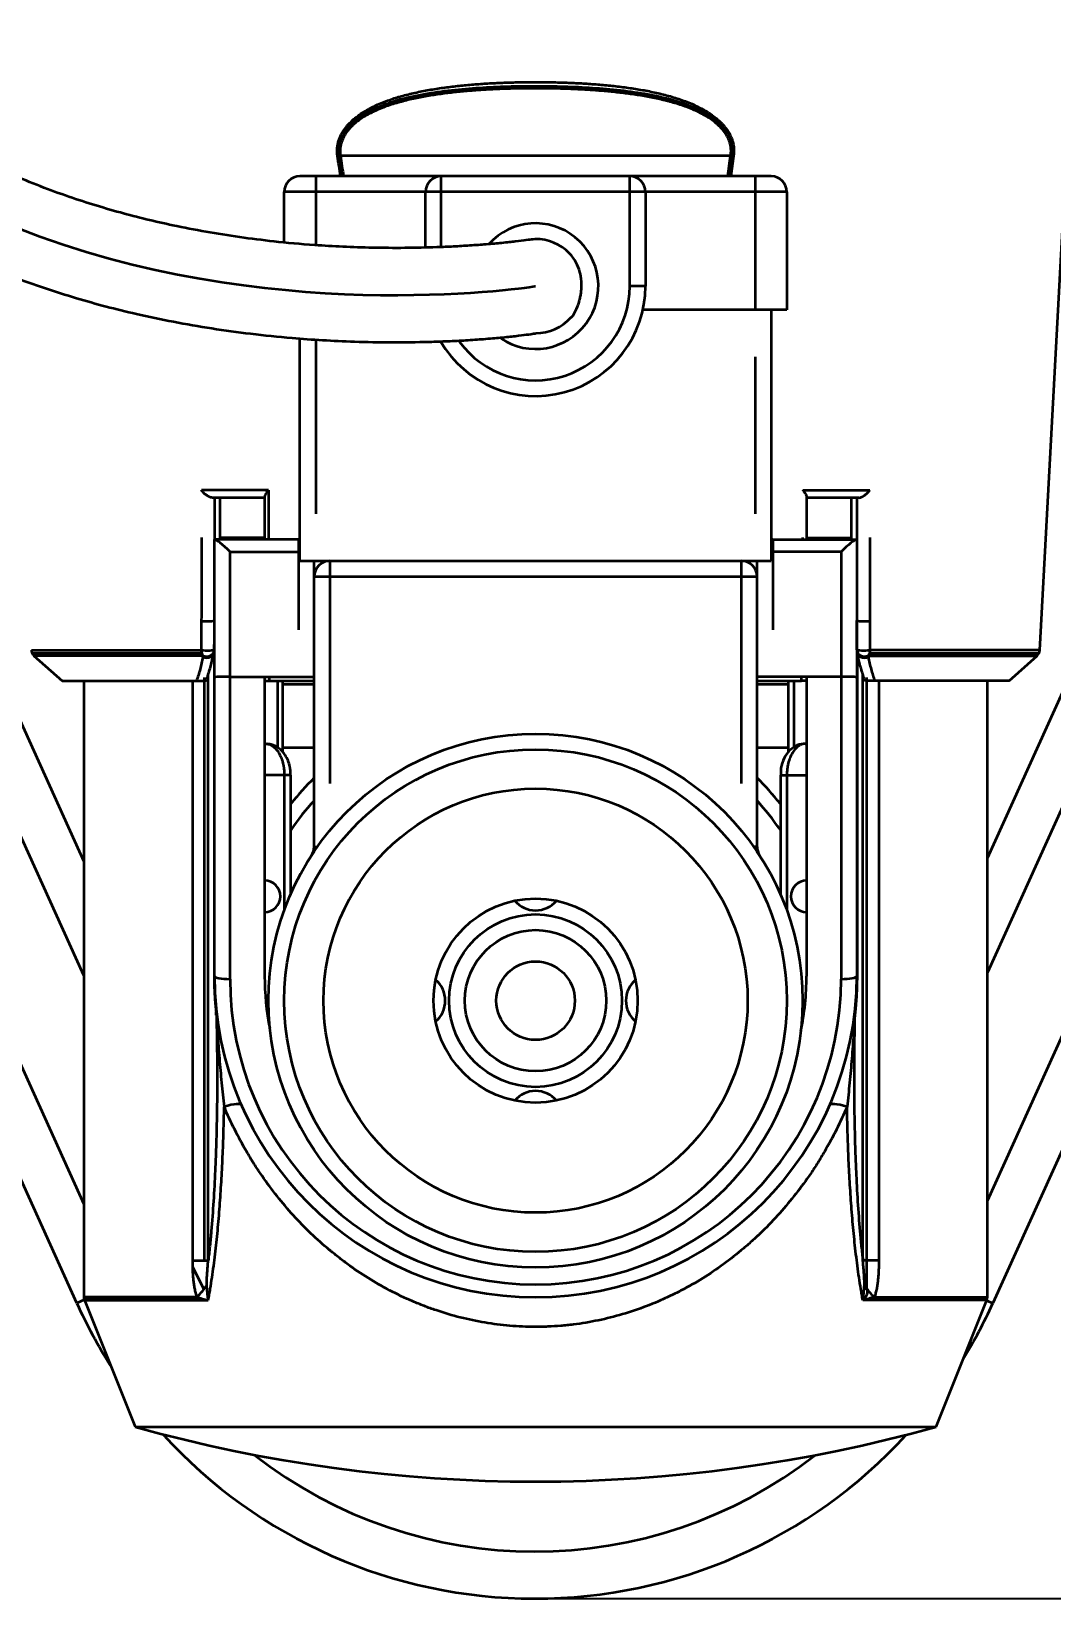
# Model space of a CAD drawing. Header units: millimetres. Extents: x 189 to 622, y 122 to 739.
# Drawn here: x 370.6 to 435.6, y 122.2 to 222 of the extents above; entities that cross this region are included whole.
import ezdxf

# ---------------------------------------------------------------- set-up
doc = ezdxf.new("R2010")
doc.units = ezdxf.units.MM
doc.layers.add('1', color=7, linetype='Continuous', lineweight=18)
doc.layers.add('尺寸线层', color=3, linetype='Continuous', lineweight=18)
doc.styles.add('HZ', font='', dxfattribs={"width": 0.8})
doc.styles.get('HZ').set_extended_font_data('宋体')
doc.dimstyles.new('JP20', dxfattribs={"dimtxt": 20, "dimasz": 18, "dimexe": 0.18, "dimexo": 0.0625, "dimgap": 0.09, "dimtad": 1, "dimdec": 1, "dimzin": 12, "dimdsep": 46, "dimtxsty": 'HZ', "dimcen": 0.09, "dimdle": 36, "dimclrd": 136, "dimclre": 4, "dimclrt": 6, "dimadec": 0, "dimazin": 0, "dimtfac": 1, "dimtdec": 1, "dimtmove": 0, "dimatfit": 3, "dimfxl": 1, "dimtolj": 1, "dimarcsym": 0})

# ---------------------------------------------------------------- blocks, each defined once
blk = doc.blocks.new('*X21')
at = {"layer": 'Defpoints', "color": 0}
for p in [(506.081, 658.659), (619.256, 658.659), (402.63, 122.229)]:
    blk.add_point(p, dxfattribs=at)
at = {"layer": '尺寸线层', "color": 4, "linetype": 'Continuous', "lineweight": -2}
for p, q in [((506.144, 658.659), (619.436, 658.659)), ((402.692, 122.229), (619.436, 122.229))]:
    blk.add_line(p, q, dxfattribs=at)
at = {"layer": '尺寸线层', "color": 136, "linetype": 'Continuous', "lineweight": -2}
blk.add_line((619.256, 140.229), (619.256, 640.659), dxfattribs=at)
at = {"layer": '尺寸线层', "color": 136}
for points in [[(622.256, 640.659), (616.256, 640.659), (619.256, 658.659)], [(616.256, 140.229), (622.256, 140.229), (619.256, 122.229)]]:
    blk.add_solid(points, dxfattribs=at)
at = {"layer": '尺寸线层', "color": 6, "insert": (609.166, 390.444), "char_height": 20, "attachment_point": 5, "rotation": 90, "style": 'HZ', "bg_fill": 3, "box_fill_scale": 1.1, "bg_fill_color": 256, "bg_fill_true_color": 13158600, "bg_fill_transparency": 0}
blk.add_mtext('\\A1;536.5', dxfattribs=at)

msp = doc.modelspace()

# ---------------------------------------------------------------- linework, layer by layer
at = {"layer": '1', "color": 0, "linetype": 'Continuous', "lineweight": 35}
for p, q in [((434.798, 182.624), (439.216, 264.458)), ((325.5, 254.373), (373.932, 147.351)), ((431.461, 147.554), (479.801, 254.373)), ((373.497, 141.036), (322.766, 253.136)), ((482.534, 253.136), (431.804, 141.036)), ((431.46, 169.383), (460.142, 232.762)), ((462.876, 231.525), (431.46, 162.106)), ((373.932, 161.903), (343.163, 229.894)), ((352.126, 217.366), (373.932, 169.179)), ((390.088, 214.095), (390.274, 214.122)), ((390.274, 214.122), (415.119, 214.122)), ((415.305, 214.095), (415.119, 214.122)), ((388.696, 212.809), (388.696, 208.416)), ((396.696, 208.296), (396.696, 212.809)), ((408.696, 205.809), (408.696, 212.809)), ((416.696, 204.309), (416.696, 212.809)), ((386.696, 208.593), (386.696, 211.809)), ((418.696, 211.809), (386.696, 211.809)), ((395.696, 208.268), (395.696, 211.809)), ((409.696, 211.809), (409.696, 205.809)), ((418.696, 211.809), (418.696, 204.309)), ((409.696, 205.809), (408.696, 205.809)), ((418.696, 204.309), (409.534, 204.309)), ((417.696, 204.309), (417.696, 188.309)), ((387.696, 188.309), (387.696, 202.484)), ((388.696, 202.425), (388.696, 191.309)), ((416.696, 191.309), (416.696, 201.309)), ((385.686, 192.81), (381.421, 192.81)), ((419.706, 192.81), (423.972, 192.81)), ((385.446, 192.337), (382.108, 192.337)), ((382.246, 192.337), (382.246, 189.672)), ((382.596, 192.337), (382.596, 189.672)), ((385.446, 192.399), (385.446, 189.672)), ((419.946, 192.399), (419.946, 189.672)), ((423.285, 192.337), (419.946, 192.337)), ((422.796, 192.337), (422.796, 189.672)), ((423.146, 192.337), (423.146, 189.672)), ((382.246, 161.871), (382.246, 189.672)), ((387.596, 189.672), (382.246, 189.672)), ((385.446, 189.773), (382.696, 189.773)), ((387.596, 189.672), (387.596, 183.93)), ((417.796, 189.672), (417.796, 183.93)), ((419.946, 189.773), (422.696, 189.773)), ((423.146, 189.672), (423.146, 161.871)), ((383.246, 188.891), (387.596, 188.891)), ((383.246, 161.686), (383.246, 188.891)), ((422.146, 188.891), (417.796, 188.891)), ((422.146, 188.891), (422.146, 161.686)), ((388.596, 170.106), (388.596, 188.309)), ((389.596, 188.309), (389.596, 174.144)), ((415.796, 188.309), (415.796, 174.144)), ((416.796, 170.106), (416.796, 188.309)), ((388.596, 187.309), (416.796, 187.309)), ((382.242, 182.649), (382.242, 182.651)), ((423.151, 182.651), (423.15, 182.649)), ((423.162, 182.651), (423.162, 161.872)), ((370.594, 182.624), (381.411, 182.624)), ((381.449, 182.416), (370.652, 182.416)), ((370.76, 182.277), (372.549, 180.671)), ((381.521, 182.277), (370.76, 182.277)), ((382.23, 182.575), (382.23, 161.872)), ((423.872, 182.277), (434.632, 182.277)), ((434.741, 182.416), (423.943, 182.416)), ((434.798, 182.624), (423.981, 182.624)), ((432.843, 180.671), (434.632, 182.277)), ((372.549, 180.671), (381.103, 180.671)), ((373.932, 180.671), (373.932, 141.428)), ((380.845, 180.671), (380.845, 143.753)), ((381.602, 180.891), (381.602, 143.753)), ((381.856, 143.753), (381.856, 181.1)), ((383.246, 180.929), (388.596, 180.929)), ((385.446, 180.929), (385.446, 161.872)), ((385.759, 180.671), (388.597, 180.671)), ((386.26, 180.671), (386.26, 176.429)), ((386.596, 176.115), (386.596, 180.671)), ((422.146, 180.929), (416.796, 180.929)), ((416.796, 180.671), (419.634, 180.671)), ((418.796, 176.136), (418.796, 180.671)), ((419.132, 180.671), (419.132, 176.426)), ((419.946, 180.929), (419.946, 161.872)), ((423.536, 143.753), (423.536, 181.1)), ((423.79, 141.883), (423.79, 180.891)), ((432.843, 180.671), (424.29, 180.671)), ((424.547, 180.671), (424.547, 143.753)), ((431.46, 141.428), (431.46, 180.671)), ((388.596, 180.44), (386.596, 180.44)), ((418.796, 180.44), (416.796, 180.44)), ((385.505, 176.672), (385.446, 176.672)), ((419.946, 176.672), (419.888, 176.672)), ((386.596, 176.44), (388.596, 176.44)), ((416.796, 176.44), (418.796, 176.44)), ((387.111, 174.672), (385.446, 174.672)), ((386.699, 174.672), (386.699, 166.062)), ((387.111, 167.099), (387.111, 174.672)), ((418.281, 174.672), (418.281, 167.099)), ((418.281, 174.672), (419.946, 174.672)), ((418.693, 174.672), (418.693, 166.062)), ((388.596, 170.106), (388.803, 170.106)), ((416.796, 170.106), (416.589, 170.106)), ((382.23, 161.872), (382.246, 161.872)), ((423.162, 161.872), (423.146, 161.872)), ((380.845, 143.753), (381.856, 143.753)), ((424.547, 143.753), (423.536, 143.753)), ((380.849, 143.391), (381.582, 141.925)), ((423.79, 141.883), (423.803, 141.909)), ((373.966, 141.248), (373.497, 141.036)), ((381.126, 141.428), (373.932, 141.428)), ((373.953, 141.331), (381.486, 141.331)), ((373.968, 141.242), (377.196, 133.172)), ((373.968, 141.242), (381.861, 141.242)), ((431.424, 141.242), (423.531, 141.242)), ((423.906, 141.331), (431.439, 141.331)), ((424.267, 141.428), (431.46, 141.428)), ((428.196, 133.172), (431.424, 141.242)), ((431.413, 141.213), (431.804, 141.036)), ((377.196, 133.172), (428.196, 133.172))]:
    msp.add_line(p, q, dxfattribs=at)
for radius in [17, 16, 13.5, 6.5, 5.5, 4.5, 2.5]:
    msp.add_circle((402.696, 160.309), radius, dxfattribs=at)
for centre, radius, start, end in [((387.696, 211.809), 1, 90, 180), ((396.696, 211.809), 1, 90, 180), ((408.696, 211.809), 1, 0, 90), ((417.696, 211.809), 1, 0, 90), ((402.696, 205.809), 4, 236.28374, 137.9925), ((402.696, 205.809), 3, 43.90312, 90.31499), ((402.696, 205.809), 6, 216.00562, 0), ((402.696, 205.809), 3, 270.17437, 318.49312), ((382.696, 191.773), 2, 267.13126, 270), ((387.596, 188.672), 1, 84.25971, 90), ((417.796, 188.672), 1, 90, 95.74029), ((422.696, 191.773), 2, 270, 272.86874), ((389.596, 187.309), 1, 90, 180), ((415.796, 187.309), 1, 0, 90), ((371.096, 182.651), 0.502, 183.08967, 228.08967), ((434.297, 182.651), 0.503, 311.91033, 356.91033), ((402.696, 160.309), 20, 134.83125, 141.19312), ((402.696, 160.309), 20, 38.8125, 45.17437), ((402.696, 160.309), 19, 137.91375, 145.11375), ((402.696, 160.309), 19, 34.89187, 42.09187), ((387.596, 170.106), 1, 327.02297, 0), ((417.796, 170.106), 1, 180, 212.97703), ((385.446, 166.951), 1, 270, 90), ((419.946, 166.951), 1, 90, 270), ((402.696, 167.809), 1.75, 220.54499, 319.46062), ((402.696, 161.872), 20.45, 180, 0), ((402.696, 161.686), 19.45, 180, 0), ((402.696, 161.872), 17.25, 180, 191.14875), ((402.696, 161.872), 17.25, 348.22125, 0), ((395.196, 160.309), 1.75, 310.54501, 49.455), ((410.196, 160.309), 1.75, 130.53937, 229.46063), ((402.696, 152.809), 1.75, 40.53939, 139.45502), ((402.65, 154.229), 32, 204.34886, 212.40138), ((374.432, 141.428), 0.5, 180, 201.80141), ((402.65, 154.229), 32, 328.46645, 335.65114), ((430.96, 141.428), 0.5, 338.19859, 0), ((402.696, 224.662), 94.978, 254.4259, 285.5741), ((402.65, 154.229), 32, 222.30239, 317.62375), ((402.65, 154.229), 29, 231.96132, 307.96483)]:
    msp.add_arc(centre, radius, start, end, dxfattribs=at)
for centre, major_axis, ratio, start_param, end_param in [((383.246, 188.672), (-0.994, 0.994), 0.111249, 4.823182, 6.172392), ((422.146, 188.672), (0.994, 0.994), 0.111249, 0.110793, 1.460003), ((387.596, 188.672), (-1, 0), 0.219778, 4.612202, 4.712389), ((417.796, 188.672), (1, 0), 0.219778, 1.570796, 1.670984), ((381.746, 184.512), (-0.5, 0), 0.071732, 0.850175, 3.141593), ((423.646, 184.512), (0.5, 0), 0.071732, 3.141593, 5.43301), ((381.742, 182.651), (-0.5, 0.002), 0.075581, 0.84753, 3.141942), ((423.65, 182.651), (0.5, 0.002), 0.075581, 3.141216, 5.435655), ((381.733, 182.575), (-0.493, 0.084), 0.850955, 1.252245, 3.338857), ((381.742, 182.649), (-0.498, 0.043), 0.841778, 1.184392, 3.206914), ((423.659, 182.575), (0.493, 0.084), 0.850955, 2.944329, 5.03094), ((383.246, 180.912), (1, 0), 0.017921, 1.570796, 3.141593), ((422.146, 180.912), (1, 0), 0.017921, 0, 1.570796), ((383.246, 161.872), (1, 0), 0.185408, 3.141593, 4.712389), ((422.146, 161.872), (-1, 0), 0.185408, 1.570796, 3.141593), ((426.013, 159.38), (2.983, -0.319), 0.902086, 3.141593, 3.259504), ((381.226, 152.442), (2.747, 1.206), 0.158026, 0, 0.862902), ((424.167, 152.442), (-2.747, 1.206), 0.158026, 5.420283, 6.283185), ((377.751, 141.428), (4.164, 1.706), 0.394897, 5.479301, 5.80848), ((427.641, 141.428), (-4.164, 1.706), 0.394897, 0.474705, 0.803884)]:
    msp.add_ellipse(centre, major_axis=major_axis, ratio=ratio, start_param=start_param, end_param=end_param, dxfattribs=at)
for points, degree in [([(339.57, 261.896), (339.57, 195.549), (402.696, 205.809), (402.696, 205.809)], 3), ([(390.277, 212.807), (390.214, 213.236), (390.15, 213.666), (390.088, 214.095)], 3), ([(390.366, 212.821), (390.303, 213.25), (390.24, 213.679), (390.177, 214.108)], 3), ([(390.274, 214.122), (390.337, 213.684), (390.401, 213.245), (390.465, 212.807)], 3), ([(414.927, 212.807), (414.991, 213.245), (415.055, 213.684), (415.119, 214.122)], 3), ([(415.215, 214.108), (415.152, 213.675), (415.089, 213.243), (415.025, 212.811)], 3), ([(415.305, 214.095), (415.242, 213.666), (415.179, 213.237), (415.115, 212.808)], 3), ([(385.686, 192.81), (385.686, 191.764), (385.685, 190.718), (385.685, 189.672)], 3), ([(381.419, 189.81), (381.418, 188.035), (381.417, 186.26), (381.416, 184.485)], 3), ([(419.708, 189.672), (419.708, 189.718), (419.708, 189.764), (419.708, 189.81)], 3), ([(423.973, 189.81), (423.974, 188.035), (423.975, 186.26), (423.976, 184.485)], 3), ([(381.416, 184.485), (381.416, 183.864), (381.414, 183.244), (381.411, 182.624)], 3), ([(382.242, 182.651), (382.245, 183.271), (382.246, 183.891), (382.246, 184.512)], 3), ([(423.151, 182.651), (423.148, 183.271), (423.146, 183.891), (423.146, 184.512)], 3), ([(423.976, 184.485), (423.976, 183.864), (423.978, 183.244), (423.981, 182.624)], 3), ([(382.242, 182.634), (382.243, 182.645), (382.242, 182.657)], 2), ([(381.521, 182.277), (381.519, 182.252), (381.515, 182.227), (381.511, 182.203)], 3), ([(423.872, 182.277), (423.874, 182.252), (423.877, 182.227), (423.882, 182.203)], 3), ([(385.446, 180.732), (385.446, 180.719), (385.446, 180.707), (385.447, 180.694)], 3), ([(385.759, 180.671), (385.759, 180.757), (385.76, 180.843), (385.76, 180.929)], 3), ([(419.634, 180.671), (419.633, 180.757), (419.633, 180.843), (419.632, 180.929)], 3), ([(419.946, 180.732), (419.946, 180.719), (419.946, 180.707), (419.946, 180.694)], 3)]:
    msp.add_open_spline(points, degree=degree, dxfattribs=at)
for points, knots in [([(402.684, 208.809), (402.694, 208.81), (402.582, 208.796), (402.176, 208.74), (401.514, 208.658), (400.665, 208.566), (399.665, 208.475), (398.595, 208.394), (397.508, 208.329), (396.127, 208.268), (394.34, 208.228), (391.644, 208.247), (388.849, 208.382), (386.11, 208.631), (383.825, 208.919), (381.685, 209.26), (379.126, 209.757), (376.12, 210.489), (372.637, 211.573), (369.066, 212.973), (365.703, 214.622), (362.82, 216.347), (360.453, 218.01), (358.2, 219.821), (355.712, 222.149), (353.066, 225.157), (350.718, 228.496), (348.848, 231.776), (347.276, 235.098), (345.874, 238.783), (344.592, 243.175), (343.523, 248.323), (342.781, 254.361), (342.604, 258.677), (342.602, 260.897)], [0, 0, 0, 0, 3.218641, 5.908809, 8.113189, 9.878996, 11.266121, 12.351805, 13.231715, 13.99999, 15.435054, 16.907376, 19.822631, 22.086516, 24.107327, 26.216714, 28.377345, 31.959071, 35.90829, 40.221615, 44.700579, 48.4993, 51.500734, 54.33246, 57.997723, 62.395819, 66.618049, 69.787942, 72.673537, 76.125214, 79.415097, 83.299052, 87.808023, 92.438999, 92.438999, 92.438999, 92.438999]), ([(336.612, 260.397), (336.618, 258.705), (336.733, 255.198), (337.223, 250.184), (338.019, 245.166), (338.993, 240.916), (340.092, 237.25), (341.237, 234.052), (342.73, 230.576), (345.012, 226.24), (348.017, 221.808), (351.498, 217.842), (354.833, 214.77), (358.061, 212.302), (361.488, 210.102), (365.248, 208.111), (369.296, 206.395), (373.305, 205.048), (376.731, 204.147), (379.625, 203.537), (382.041, 203.117), (384.546, 202.769), (387.507, 202.465), (390.489, 202.283), (393.484, 202.225), (395.554, 202.249), (397.155, 202.305), (398.355, 202.368), (399.525, 202.449), (400.61, 202.545), (401.527, 202.643), (402.227, 202.732), (402.63, 202.793), (402.732, 202.809), (402.716, 202.809)], [0, 0, 0, 0, 3.695118, 7.720718, 11.147386, 15.172255, 17.840293, 20.346175, 23.534441, 27.465199, 33.368358, 38.62117, 43.206805, 47.435951, 51.557376, 56.434412, 61.388584, 65.934878, 70.048875, 72.495586, 74.922028, 77.286315, 79.688932, 82.995503, 84.803678, 86.560936, 87.449884, 88.409748, 89.536181, 90.959155, 92.793721, 95.135346, 98.055574, 101.393839, 101.393839, 101.393839, 101.393839]), ([(390.088, 214.095), (390.064, 214.253), (390.058, 214.41), (390.072, 214.607), (390.076, 214.646), (390.086, 214.725), (390.092, 214.764), (390.113, 214.88), (390.132, 214.956), (390.197, 215.18), (390.255, 215.323), (390.361, 215.531), (390.4, 215.597), (390.481, 215.727), (390.524, 215.79), (390.614, 215.912), (390.662, 215.971), (390.736, 216.058), (390.761, 216.086), (390.812, 216.143), (390.838, 216.17), (390.971, 216.307), (391.082, 216.408), (391.313, 216.599), (391.433, 216.688), (391.679, 216.857), (391.806, 216.936), (392.001, 217.049), (392.067, 217.086), (392.2, 217.157), (392.267, 217.191), (392.469, 217.292), (392.606, 217.355), (392.882, 217.474), (393.022, 217.53), (393.305, 217.636), (393.447, 217.687), (393.663, 217.758), (393.735, 217.781), (393.88, 217.827), (393.953, 217.849), (394.173, 217.913), (394.319, 217.953), (394.761, 218.067), (395.056, 218.135), (395.65, 218.257), (395.948, 218.311), (396.547, 218.408), (396.848, 218.451), (397.451, 218.528), (397.754, 218.562), (398.362, 218.622), (398.667, 218.648), (399.278, 218.694), (399.585, 218.714), (400.2, 218.747), (400.817, 218.774), (401.747, 218.798), (402.371, 218.804), (402.997, 218.804), (403.31, 218.801), (403.935, 218.791), (404.248, 218.783), (404.716, 218.766), (404.872, 218.76), (405.183, 218.747), (405.339, 218.739), (405.804, 218.714), (406.113, 218.694), (406.729, 218.648), (407.036, 218.622), (407.647, 218.561), (407.952, 218.527), (408.559, 218.449), (408.861, 218.405), (409.462, 218.307), (409.762, 218.253), (410.357, 218.13), (410.654, 218.062), (411.243, 217.909), (411.533, 217.824), (411.961, 217.681), (412.102, 217.631), (412.382, 217.525), (412.521, 217.469), (412.795, 217.351), (412.93, 217.288), (413.198, 217.155), (413.33, 217.085), (413.525, 216.972), (413.589, 216.933), (413.716, 216.853), (413.779, 216.812), (413.964, 216.685), (414.084, 216.596), (414.314, 216.405), (414.424, 216.304), (414.582, 216.142), (414.633, 216.086), (414.732, 215.97), (414.779, 215.91), (414.915, 215.727), (414.996, 215.599), (415.101, 215.394), (415.134, 215.324), (415.192, 215.179), (415.217, 215.105), (415.283, 214.882), (415.311, 214.728), (415.334, 214.411), (415.328, 214.253), (415.305, 214.095)], [0, 0, 0, 0, 0.458947, 0.458947, 0.573684, 0.573684, 0.68842, 0.68842, 0.917894, 0.917894, 1.376841, 1.376841, 1.606314, 1.606314, 1.835787, 1.835787, 2.065261, 2.065261, 2.179998, 2.179998, 2.294734, 2.294734, 2.753681, 2.753681, 3.212628, 3.212628, 3.671575, 3.671575, 3.901048, 3.901048, 4.130522, 4.130522, 4.589468, 4.589468, 5.048415, 5.048415, 5.507362, 5.507362, 5.736836, 5.736836, 5.966309, 5.966309, 6.425256, 6.425256, 7.34315, 7.34315, 8.261043, 8.261043, 9.178937, 9.178937, 10.096831, 10.096831, 11.014724, 11.014724, 11.932618, 11.932618, 12.850512, 13.768405, 14.686299, 14.686299, 15.604193, 15.604193, 16.522086, 16.522086, 16.981033, 16.981033, 17.43998, 17.43998, 18.357874, 18.357874, 19.275767, 19.275767, 20.193661, 20.193661, 21.111555, 21.111555, 22.029449, 22.029449, 22.947342, 22.947342, 23.865236, 23.865236, 24.324183, 24.324183, 24.78313, 24.78313, 25.242076, 25.242076, 25.701023, 25.701023, 25.930497, 25.930497, 26.15997, 26.15997, 26.618917, 26.618917, 27.077864, 27.077864, 27.307337, 27.307337, 27.536811, 27.536811, 27.995757, 27.995757, 28.225231, 28.225231, 28.454704, 28.454704, 28.913651, 28.913651, 29.372598, 29.372598, 29.372598, 29.372598]), ([(415.215, 214.108), (415.227, 214.19), (415.235, 214.273), (415.242, 214.506), (415.228, 214.66), (415.168, 214.957), (415.122, 215.099), (414.942, 215.512), (414.774, 215.754), (414.379, 216.188), (414.157, 216.375), (413.686, 216.708), (413.435, 216.855), (412.659, 217.247), (412.117, 217.445), (411.002, 217.773), (410.425, 217.903), (409.266, 218.114), (408.682, 218.196), (406.92, 218.395), (405.731, 218.467), (403.93, 218.522), (403.325, 218.531), (402.12, 218.531), (401.518, 218.523), (399.719, 218.47), (398.524, 218.399), (396.747, 218.201), (396.163, 218.119), (395.011, 217.912), (394.444, 217.786), (393.612, 217.545), (393.337, 217.456), (392.795, 217.253), (392.526, 217.139), (392.007, 216.882), (391.757, 216.739), (391.282, 216.412), (391.055, 216.225), (390.656, 215.802), (390.48, 215.56), (390.292, 215.157), (390.241, 215.014), (390.173, 214.72), (390.155, 214.57), (390.154, 214.314), (390.162, 214.21), (390.178, 214.108)], [0, 0, 0, 0, 0.242134, 0.242134, 0.685148, 0.685148, 1.128162, 1.128162, 2.014189, 2.014189, 2.900217, 2.900217, 3.786244, 3.786244, 5.558299, 5.558299, 7.330354, 7.330354, 9.102409, 9.102409, 12.646519, 12.646519, 14.418574, 14.418574, 16.190629, 16.190629, 19.734739, 19.734739, 21.506794, 21.506794, 23.278849, 23.278849, 24.164876, 24.164876, 25.050904, 25.050904, 25.936931, 25.936931, 26.822959, 26.822959, 27.708986, 27.708986, 28.152, 28.152, 28.595014, 28.595014, 28.895615, 28.895615, 28.895615, 28.895615]), ([(415.119, 214.122), (415.131, 214.198), (415.138, 214.274), (415.142, 214.389), (415.142, 214.447), (415.139, 214.504), (415.137, 214.542), (415.136, 214.562), (415.127, 214.657), (415.115, 214.732), (415.083, 214.879), (415.062, 214.952), (415.025, 215.058), (415.012, 215.093), (414.983, 215.163), (414.968, 215.198), (414.92, 215.3), (414.885, 215.365), (414.771, 215.556), (414.684, 215.674), (414.564, 215.815), (414.539, 215.842), (414.489, 215.897), (414.464, 215.924), (414.387, 216.002), (414.334, 216.053), (414.171, 216.199), (414.057, 216.29), (413.822, 216.46), (413.701, 216.54), (413.545, 216.634), (413.513, 216.653), (413.45, 216.689), (413.418, 216.707), (413.322, 216.761), (413.258, 216.795), (413.063, 216.895), (412.931, 216.957), (412.665, 217.074), (412.531, 217.129), (412.124, 217.285), (411.847, 217.378), (411.426, 217.503), (411.284, 217.542), (411.07, 217.598), (410.999, 217.616), (410.856, 217.652), (410.784, 217.669), (410.424, 217.753), (410.134, 217.812), (409.553, 217.92), (409.261, 217.967), (408.675, 218.053), (408.381, 218.091), (407.791, 218.159), (407.495, 218.189), (406.901, 218.243), (406.603, 218.266), (406.005, 218.306), (405.706, 218.324), (405.255, 218.346), (405.104, 218.352), (404.803, 218.364), (404.652, 218.37), (404.199, 218.384), (403.897, 218.391), (403.292, 218.4), (402.989, 218.402), (402.081, 218.402), (401.479, 218.393), (400.579, 218.365), (400.28, 218.353), (399.683, 218.324), (399.386, 218.306), (398.792, 218.266), (398.496, 218.243), (397.905, 218.19), (397.61, 218.16), (397.023, 218.093), (396.73, 218.055), (396.146, 217.97), (395.855, 217.922), (395.276, 217.816), (394.987, 217.757), (394.555, 217.657), (394.412, 217.621), (394.197, 217.565), (394.126, 217.546), (393.983, 217.506), (393.912, 217.486), (393.558, 217.382), (393.279, 217.289), (392.869, 217.132), (392.733, 217.077), (392.532, 216.988), (392.466, 216.958), (392.333, 216.895), (392.267, 216.863), (392.072, 216.763), (391.944, 216.692), (391.695, 216.542), (391.573, 216.462), (391.338, 216.292), (391.224, 216.201), (391.087, 216.078), (391.06, 216.053), (391.007, 216.002), (390.98, 215.976), (390.903, 215.898), (390.853, 215.843), (390.757, 215.731), (390.712, 215.674), (390.625, 215.554), (390.584, 215.492), (390.536, 215.412), (390.526, 215.396), (390.508, 215.363), (390.499, 215.347), (390.472, 215.297), (390.455, 215.264), (390.408, 215.162), (390.379, 215.093), (390.33, 214.951), (390.31, 214.879), (390.289, 214.786), (390.286, 214.768), (390.279, 214.73), (390.275, 214.711), (390.267, 214.654), (390.262, 214.616), (390.244, 214.427), (390.25, 214.274), (390.274, 214.122)], [0, 0, 0, 0, 0.222685, 0.222685, 0.334027, 0.389698, 0.389698, 0.445369, 0.445369, 0.668054, 0.668054, 0.890738, 0.890738, 1.002081, 1.002081, 1.113423, 1.113423, 1.336108, 1.336108, 1.781477, 1.781477, 1.892819, 1.892819, 2.004162, 2.004162, 2.226846, 2.226846, 2.672215, 2.672215, 3.117585, 3.117585, 3.228927, 3.228927, 3.340269, 3.340269, 3.562954, 3.562954, 4.008323, 4.008323, 4.453692, 4.453692, 5.344431, 5.344431, 5.7898, 5.7898, 6.012485, 6.012485, 6.235169, 6.235169, 7.125908, 7.125908, 8.016646, 8.016646, 8.907385, 8.907385, 9.798123, 9.798123, 10.688862, 10.688862, 11.5796, 11.5796, 12.02497, 12.02497, 12.470339, 12.470339, 13.361077, 13.361077, 14.251816, 14.251816, 16.033293, 16.033293, 16.924031, 16.924031, 17.81477, 17.81477, 18.705508, 18.705508, 19.596247, 19.596247, 20.486985, 20.486985, 21.377724, 21.377724, 22.268462, 22.268462, 22.713831, 22.713831, 22.936516, 22.936516, 23.159201, 23.159201, 24.049939, 24.049939, 24.495308, 24.495308, 24.717993, 24.717993, 24.940678, 24.940678, 25.386047, 25.386047, 25.831416, 25.831416, 26.276785, 26.276785, 26.388128, 26.388128, 26.49947, 26.49947, 26.722155, 26.722155, 26.944839, 26.944839, 27.167524, 27.167524, 27.223195, 27.223195, 27.278866, 27.278866, 27.390208, 27.390208, 27.612893, 27.612893, 27.835578, 27.835578, 27.891249, 27.891249, 27.94692, 27.94692, 28.058262, 28.058262, 28.503632, 28.503632, 28.503632, 28.503632]), ([(404.943, 203.821), (405.054, 203.853), (405.216, 204.134), (405.44, 204.703), (405.514, 204.948), (405.573, 205.219), (405.614, 205.515), (405.63, 205.821), (405.614, 206.265), (405.511, 206.802), (405.272, 207.376), (405.023, 207.733), (404.856, 207.891)], [0, 0, 0, 0, 1.395687, 1.622871, 1.81251, 1.974651, 2.12379, 2.277527, 2.451989, 2.903784, 3.547212, 4.425887, 4.425887, 4.425887, 4.425887]), ([(382.11, 192.337), (382.084, 192.337), (382.055, 192.342), (382.009, 192.354), (381.993, 192.359), (381.961, 192.371), (381.945, 192.378), (381.92, 192.389), (381.912, 192.393), (381.896, 192.401), (381.888, 192.405), (381.863, 192.418), (381.847, 192.428), (381.799, 192.457), (381.767, 192.478), (381.721, 192.512), (381.706, 192.524), (381.676, 192.548), (381.661, 192.56), (381.618, 192.597), (381.591, 192.622), (381.538, 192.674), (381.513, 192.701), (381.477, 192.742), (381.459, 192.762), (381.442, 192.783), (381.432, 192.797), (381.426, 192.803), (381.421, 192.81)], [0, 0, 0, 0, 0.1071525, 0.1071525, 0.1607287, 0.1607287, 0.2143049, 0.2143049, 0.241093, 0.241093, 0.2678811, 0.2678811, 0.3214574, 0.3214574, 0.4286098, 0.4286098, 0.482186, 0.482186, 0.5357623, 0.5357623, 0.6429147, 0.6429147, 0.7500672, 0.7500672, 0.8036434, 0.8304315, 0.8304315, 0.8572196, 0.8572196, 0.8572196, 0.8572196]), ([(385.686, 192.81), (385.682, 192.805), (385.678, 192.801), (385.669, 192.791), (385.657, 192.776), (385.645, 192.762), (385.622, 192.733), (385.607, 192.713), (385.578, 192.675), (385.565, 192.656), (385.54, 192.619), (385.528, 192.601), (385.507, 192.566), (385.497, 192.548), (385.48, 192.515), (385.472, 192.498), (385.46, 192.467), (385.455, 192.452), (385.448, 192.424), (385.446, 192.411), (385.446, 192.399)], [0, 0, 0, 0, 0.0150967, 0.0150967, 0.0301935, 0.060387, 0.060387, 0.120774, 0.120774, 0.181161, 0.181161, 0.241548, 0.241548, 0.301935, 0.301935, 0.362322, 0.362322, 0.422709, 0.422709, 0.483096, 0.483096, 0.483096, 0.483096]), ([(419.706, 192.81), (419.71, 192.805), (419.715, 192.801), (419.723, 192.791), (419.735, 192.776), (419.747, 192.761), (419.771, 192.732), (419.786, 192.713), (419.828, 192.656), (419.853, 192.619), (419.885, 192.566), (419.895, 192.548), (419.913, 192.514), (419.92, 192.498), (419.933, 192.467), (419.938, 192.452), (419.944, 192.424), (419.946, 192.411), (419.946, 192.399)], [0, 0, 0, 0, 0.0150965, 0.0150965, 0.0301929, 0.0603858, 0.0603858, 0.1207717, 0.1207717, 0.2415433, 0.2415433, 0.3019292, 0.3019292, 0.362315, 0.362315, 0.4227008, 0.4227008, 0.4830867, 0.4830867, 0.4830867, 0.4830867]), ([(423.282, 192.337), (423.309, 192.337), (423.337, 192.342), (423.384, 192.354), (423.4, 192.359), (423.432, 192.371), (423.448, 192.378), (423.472, 192.389), (423.48, 192.393), (423.497, 192.401), (423.505, 192.405), (423.529, 192.418), (423.546, 192.428), (423.594, 192.457), (423.625, 192.478), (423.671, 192.512), (423.687, 192.524), (423.716, 192.548), (423.731, 192.56), (423.774, 192.597), (423.802, 192.622), (423.854, 192.674), (423.88, 192.701), (423.916, 192.742), (423.933, 192.762), (423.95, 192.783), (423.961, 192.797), (423.966, 192.803), (423.972, 192.81)], [0, 0, 0, 0, 0.1071525, 0.1071525, 0.1607287, 0.1607287, 0.2143049, 0.2143049, 0.241093, 0.241093, 0.2678811, 0.2678811, 0.3214574, 0.3214574, 0.4286098, 0.4286098, 0.482186, 0.482186, 0.5357623, 0.5357623, 0.6429147, 0.6429147, 0.7500672, 0.7500672, 0.8036434, 0.8304315, 0.8304315, 0.8572196, 0.8572196, 0.8572196, 0.8572196]), ([(381.511, 182.203), (381.462, 181.93), (381.404, 181.665), (381.302, 181.281), (381.266, 181.156), (381.188, 180.91), (381.147, 180.789), (381.103, 180.671)], [0, 0, 0, 0, 0.793543, 0.793543, 1.190315, 1.190315, 1.587086, 1.587086, 1.587086, 1.587086]), ([(381.411, 182.624), (381.413, 182.591), (381.416, 182.558), (381.427, 182.494), (381.434, 182.463), (381.448, 182.419), (381.454, 182.404), (381.465, 182.376), (381.471, 182.363), (381.49, 182.324), (381.505, 182.299), (381.521, 182.277)], [0, 0, 0, 0, 0.0922349, 0.0922349, 0.1844699, 0.1844699, 0.2305873, 0.2305873, 0.2767048, 0.2767048, 0.3689397, 0.3689397, 0.3689397, 0.3689397]), ([(381.856, 181.106), (381.897, 181.219), (381.934, 181.335), (382.005, 181.572), (382.039, 181.693), (382.132, 182.061), (382.185, 182.314), (382.23, 182.575)], [0, 0, 0, 0, 0.379515, 0.379515, 0.75903, 0.75903, 1.518061, 1.518061, 1.518061, 1.518061]), ([(423.536, 181.106), (423.496, 181.219), (423.458, 181.335), (423.387, 181.572), (423.354, 181.693), (423.269, 182.026), (423.223, 182.242), (423.182, 182.463)], [0, 0, 0, 0, 0.378262, 0.378262, 0.756523, 0.756523, 1.404604, 1.404604, 1.404604, 1.404604]), ([(423.981, 182.624), (423.98, 182.591), (423.977, 182.558), (423.966, 182.494), (423.958, 182.463), (423.944, 182.419), (423.939, 182.404), (423.928, 182.376), (423.922, 182.363), (423.902, 182.324), (423.888, 182.299), (423.872, 182.277)], [0, 0, 0, 0, 0.0922349, 0.0922349, 0.1844699, 0.1844699, 0.2305873, 0.2305873, 0.2767048, 0.2767048, 0.3689397, 0.3689397, 0.3689397, 0.3689397]), ([(423.882, 182.203), (423.931, 181.93), (423.989, 181.665), (424.09, 181.281), (424.127, 181.156), (424.204, 180.91), (424.246, 180.789), (424.29, 180.671)], [0, 0, 0, 0, 0.793543, 0.793543, 1.190315, 1.190315, 1.587086, 1.587086, 1.587086, 1.587086]), ([(381.103, 180.671), (381.122, 180.671), (381.142, 180.672), (381.184, 180.672), (381.206, 180.672), (381.253, 180.673), (381.278, 180.673), (381.316, 180.674), (381.33, 180.675), (381.356, 180.676), (381.37, 180.676), (381.39, 180.677), (381.397, 180.677), (381.41, 180.678), (381.417, 180.678), (381.437, 180.679), (381.451, 180.68), (381.47, 180.681), (381.476, 180.681), (381.489, 180.682), (381.495, 180.682), (381.513, 180.683), (381.524, 180.684), (381.546, 180.685), (381.557, 180.686), (381.576, 180.687), (381.586, 180.688), (381.612, 180.69), (381.627, 180.692), (381.647, 180.694), (381.654, 180.694), (381.666, 180.696), (381.671, 180.697), (381.687, 180.699), (381.696, 180.7), (381.712, 180.702), (381.718, 180.704), (381.73, 180.706), (381.735, 180.707), (381.746, 180.711), (381.751, 180.713), (381.755, 180.717), (381.754, 180.719), (381.751, 180.721)], [0, 0, 0, 0, 0.0412873, 0.0412873, 0.0825745, 0.0825745, 0.1238618, 0.1238618, 0.1445054, 0.1445054, 0.165149, 0.165149, 0.1754708, 0.1754708, 0.1857926, 0.1857926, 0.2064363, 0.2064363, 0.2167581, 0.2167581, 0.2270799, 0.2270799, 0.2477235, 0.2477235, 0.2683671, 0.2683671, 0.2890108, 0.2890108, 0.330298, 0.330298, 0.3509417, 0.3509417, 0.3715853, 0.3715853, 0.4128725, 0.4128725, 0.4541598, 0.4541598, 0.495447, 0.495447, 0.5780216, 0.5780216, 0.6605961, 0.6605961, 0.6605961, 0.6605961]), ([(381.751, 180.721), (381.773, 180.784), (381.792, 180.848), (381.819, 180.944), (381.827, 180.976), (381.842, 181.041), (381.85, 181.073), (381.856, 181.106)], [0, 0, 0, 0, 0.1995209, 0.1995209, 0.2992814, 0.2992814, 0.3990418, 0.3990418, 0.3990418, 0.3990418]), ([(385.447, 180.694), (385.448, 180.691), (385.455, 180.688), (385.474, 180.684), (385.482, 180.683), (385.5, 180.681), (385.51, 180.68), (385.529, 180.678), (385.535, 180.678), (385.549, 180.677), (385.557, 180.676), (385.58, 180.675), (385.597, 180.674), (385.626, 180.673), (385.637, 180.673), (385.658, 180.672), (385.67, 180.672), (385.705, 180.672), (385.73, 180.671), (385.759, 180.671)], [0, 0, 0, 0, 0.0785837, 0.0785837, 0.1178755, 0.1178755, 0.1571673, 0.1571673, 0.1768132, 0.1768132, 0.1964591, 0.1964591, 0.235751, 0.235751, 0.2553969, 0.2553969, 0.2750428, 0.2750428, 0.3143346, 0.3143346, 0.3143346, 0.3143346]), ([(419.946, 180.694), (419.944, 180.691), (419.937, 180.688), (419.918, 180.684), (419.911, 180.683), (419.893, 180.681), (419.882, 180.68), (419.864, 180.678), (419.857, 180.678), (419.843, 180.677), (419.836, 180.676), (419.812, 180.675), (419.795, 180.674), (419.766, 180.673), (419.756, 180.673), (419.734, 180.672), (419.723, 180.672), (419.688, 180.672), (419.662, 180.671), (419.634, 180.671)], [0, 0, 0, 0, 0.0785837, 0.0785837, 0.1178755, 0.1178755, 0.1571673, 0.1571673, 0.1768132, 0.1768132, 0.1964591, 0.1964591, 0.235751, 0.235751, 0.2553969, 0.2553969, 0.2750428, 0.2750428, 0.3143346, 0.3143346, 0.3143346, 0.3143346]), ([(423.641, 180.721), (423.62, 180.784), (423.6, 180.848), (423.574, 180.944), (423.566, 180.976), (423.55, 181.041), (423.543, 181.073), (423.536, 181.106)], [0, 0, 0, 0, 0.1995209, 0.1995209, 0.2992814, 0.2992814, 0.3990418, 0.3990418, 0.3990418, 0.3990418]), ([(424.29, 180.671), (424.271, 180.671), (424.251, 180.672), (424.209, 180.672), (424.187, 180.672), (424.152, 180.673), (424.139, 180.673), (424.115, 180.673), (424.102, 180.674), (424.076, 180.674), (424.063, 180.675), (424.043, 180.675), (424.036, 180.676), (424.023, 180.676), (424.016, 180.676), (423.996, 180.677), (423.982, 180.678), (423.962, 180.679), (423.956, 180.679), (423.942, 180.68), (423.936, 180.68), (423.916, 180.681), (423.904, 180.682), (423.88, 180.683), (423.868, 180.684), (423.836, 180.686), (423.816, 180.687), (423.79, 180.689), (423.782, 180.69), (423.766, 180.692), (423.752, 180.693), (423.739, 180.694), (423.727, 180.696), (423.721, 180.696), (423.706, 180.698), (423.697, 180.7), (423.673, 180.704), (423.662, 180.706), (423.65, 180.71), (423.647, 180.711), (423.642, 180.713), (423.641, 180.714), (423.638, 180.717), (423.638, 180.719), (423.641, 180.721)], [0, 0, 0, 0, 0.0412888, 0.0412888, 0.0825776, 0.0825776, 0.103222, 0.103222, 0.1238664, 0.1238664, 0.1445108, 0.1445108, 0.154833, 0.154833, 0.1651552, 0.1651552, 0.1857996, 0.1857996, 0.1961218, 0.1961218, 0.206444, 0.206444, 0.2270884, 0.2270884, 0.2477328, 0.2477328, 0.2890216, 0.2890216, 0.309666, 0.309666, 0.3303104, 0.3509548, 0.3509548, 0.3715992, 0.3715992, 0.412888, 0.412888, 0.4954655, 0.4954655, 0.5367543, 0.5367543, 0.5780431, 0.5780431, 0.6606207, 0.6606207, 0.6606207, 0.6606207]), ([(385.505, 176.672), (385.505, 176.672), (385.505, 176.672), (385.582, 176.672), (385.659, 176.659), (385.772, 176.621), (385.81, 176.605), (385.866, 176.576), (385.884, 176.566), (385.921, 176.544), (385.939, 176.532), (386.029, 176.469), (386.098, 176.408), (386.179, 176.317), (386.203, 176.289), (386.227, 176.259), (386.242, 176.239), (386.25, 176.229), (386.288, 176.176), (386.317, 176.132), (386.401, 175.994), (386.45, 175.894), (386.506, 175.757), (386.516, 175.729), (386.537, 175.673), (386.547, 175.644), (386.575, 175.558), (386.608, 175.44), (386.635, 175.317), (386.652, 175.223), (386.658, 175.192), (386.667, 175.128), (386.672, 175.096), (386.691, 174.934), (386.699, 174.804), (386.699, 174.672)], [0, 0, 0, 0, 0.00008, 0.00008, 0.318269, 0.318269, 0.477364, 0.477364, 0.556911, 0.556911, 0.636459, 0.636459, 0.954648, 0.954648, 1.034196, 1.073969, 1.073969, 1.113743, 1.113743, 1.272838, 1.272838, 1.591027, 1.591027, 1.670575, 1.670575, 1.750122, 1.750122, 1.909217, 2.068312, 2.068312, 2.147859, 2.147859, 2.227406, 2.227406, 2.545596, 2.545596, 2.545596, 2.545596]), ([(419.882, 176.651), (419.832, 176.659), (419.612, 176.679), (419.233, 176.531), (418.816, 176.22), (418.491, 175.742), (418.302, 175.198), (418.296, 174.822), (418.309, 174.672)], [0, 0, 0, 0, 0.152321, 0.678169, 1.184643, 1.751503, 2.420578, 2.842033, 2.842033, 2.842033, 2.842033]), ([(419.888, 176.672), (419.888, 176.672), (419.888, 176.672), (419.81, 176.672), (419.733, 176.659), (419.637, 176.626), (419.618, 176.619), (419.581, 176.603), (419.562, 176.594), (419.506, 176.566), (419.433, 176.522), (419.363, 176.466), (419.312, 176.419), (419.294, 176.403), (419.261, 176.369), (419.244, 176.352), (419.162, 176.26), (419.102, 176.178), (419.019, 176.039), (418.992, 175.991), (418.955, 175.914), (418.942, 175.888), (418.919, 175.835), (418.908, 175.809), (418.853, 175.673), (418.816, 175.558), (418.778, 175.406), (418.771, 175.376), (418.757, 175.314), (418.751, 175.282), (418.734, 175.188), (418.724, 175.125), (418.701, 174.934), (418.693, 174.804), (418.693, 174.672)], [0, 0, 0, 0, 0.00008, 0.00008, 0.318271, 0.318271, 0.397819, 0.397819, 0.477366, 0.477366, 0.636462, 0.795558, 0.795558, 0.875105, 0.875105, 0.954653, 0.954653, 1.272845, 1.272845, 1.43194, 1.43194, 1.511488, 1.511488, 1.591036, 1.591036, 1.909227, 1.909227, 1.988775, 1.988775, 2.068323, 2.068323, 2.227418, 2.227418, 2.54561, 2.54561, 2.54561, 2.54561]), ([(387.088, 174.671), (387.098, 174.86), (387.072, 175.309), (386.814, 175.929), (386.38, 176.403), (385.919, 176.642), (385.625, 176.659), (385.503, 176.65)], [0, 0, 0, 0, 0.524925, 1.308372, 1.933395, 2.486462, 2.844267, 2.844267, 2.844267, 2.844267]), ([(382.23, 161.872), (382.23, 161.834), (382.23, 161.797), (382.231, 161.723), (382.231, 161.686), (382.232, 161.575), (382.233, 161.503), (382.238, 161.287), (382.242, 161.147), (382.249, 160.976), (382.25, 160.943), (382.253, 160.875), (382.255, 160.842), (382.26, 160.743), (382.263, 160.679), (382.274, 160.492), (382.282, 160.375), (382.295, 160.21), (382.299, 160.157), (382.307, 160.053), (382.312, 160.003), (382.318, 159.93), (382.32, 159.907), (382.325, 159.861), (382.331, 159.793), (382.337, 159.73), (382.346, 159.647), (382.35, 159.607), (382.354, 159.569)], [0, 0, 0, 0, 0.08839, 0.08839, 0.17678, 0.17678, 0.35356, 0.35356, 0.707119, 0.707119, 0.795509, 0.795509, 0.883899, 0.883899, 1.060679, 1.060679, 1.414238, 1.414238, 1.591018, 1.591018, 1.767798, 1.767798, 1.856188, 1.856188, 1.944578, 2.121357, 2.121357, 2.306623, 2.306623, 2.306623, 2.306623]), ([(423.162, 161.872), (423.162, 161.834), (423.162, 161.797), (423.162, 161.723), (423.161, 161.686), (423.16, 161.575), (423.159, 161.503), (423.155, 161.287), (423.15, 161.147), (423.144, 160.976), (423.142, 160.943), (423.139, 160.875), (423.137, 160.842), (423.133, 160.743), (423.129, 160.679), (423.118, 160.492), (423.11, 160.375), (423.098, 160.21), (423.094, 160.157), (423.085, 160.053), (423.081, 160.003), (423.074, 159.93), (423.072, 159.907), (423.068, 159.861), (423.062, 159.793), (423.055, 159.73), (423.043, 159.609), (423.035, 159.537), (423.024, 159.438), (423.02, 159.407), (423.017, 159.377), (423.017, 159.377), (423.017, 159.376)], [0, 0, 0, 0, 0.083281, 0.083281, 0.166562, 0.166562, 0.333123, 0.333123, 0.666246, 0.666246, 0.749527, 0.749527, 0.832808, 0.832808, 0.999369, 0.999369, 1.332493, 1.332493, 1.499054, 1.499054, 1.665616, 1.665616, 1.748897, 1.748897, 1.832177, 1.998739, 1.998739, 2.331862, 2.331862, 2.498424, 2.498424, 2.501088, 2.501088, 2.501088, 2.501088]), ([(382.362, 159.702), (382.362, 159.704), (382.358, 159.732), (382.357, 159.748), (382.355, 159.764), (382.355, 159.766), (382.355, 159.765), (382.355, 159.764), (382.355, 159.763), (382.356, 159.758), (382.357, 159.748), (382.36, 159.718), (382.371, 159.595), (382.358, 159.479), (382.335, 159.385)], [0, 0, 0, 0, 0.0055027, 0.1102759, 0.1654339, 0.1844957, 0.1873992, 0.1892405, 0.1904943, 0.1922721, 0.198712, 0.2111041, 0.2548527, 0.4475239, 0.4475239, 0.4475239, 0.4475239]), ([(423.038, 159.768), (423.038, 159.768), (423.038, 159.767), (423.038, 159.766), (423.037, 159.766), (423.037, 159.761), (423.037, 159.758)], [0, 0, 0, 0, 0.00004456, 0.00119462, 0.00590513, 0.01001817, 0.01001817, 0.01001817, 0.01001817]), ([(382.375, 159.38), (382.39, 158.715), (382.402, 158.051), (382.418, 156.725), (382.422, 156.063), (382.421, 154.741), (382.417, 154.081), (382.399, 152.765), (382.386, 152.108), (382.367, 151.432), (382.367, 151.411), (382.365, 151.37), (382.364, 151.308), (382.359, 151.164), (382.35, 150.876), (382.342, 150.63), (382.324, 150.137), (382.311, 149.81), (382.267, 148.831), (382.232, 148.183), (382.15, 146.897), (382.102, 146.259), (382.019, 145.311), (381.989, 144.997), (381.926, 144.372), (381.892, 144.061), (381.856, 143.753)], [0, 0, 0, 0, 1.955908, 1.955908, 3.911817, 3.911817, 5.867725, 5.867725, 7.823633, 7.823633, 7.884755, 7.884755, 7.945877, 8.068122, 8.31261, 8.801587, 8.801587, 9.779541, 9.779541, 11.73545, 11.73545, 13.691358, 13.691358, 14.669312, 14.669312, 15.647266, 15.647266, 15.647266, 15.647266]), ([(382.375, 159.38), (382.374, 159.408), (382.373, 159.436), (382.372, 159.476), (382.371, 159.489), (382.371, 159.508), (382.37, 159.514), (382.37, 159.525), (382.37, 159.531), (382.37, 159.538), (382.37, 159.541), (382.37, 159.545), (382.37, 159.546), (382.37, 159.548), (382.37, 159.548), (382.37, 159.545), (382.37, 159.542), (382.371, 159.535), (382.371, 159.531), (382.372, 159.522), (382.372, 159.518), (382.373, 159.505), (382.373, 159.497), (382.374, 159.479), (382.375, 159.471), (382.376, 159.454), (382.376, 159.445), (382.378, 159.419), (382.379, 159.402), (382.381, 159.352), (382.383, 159.318), (382.387, 159.25), (382.389, 159.217), (382.394, 159.117), (382.398, 159.05), (382.406, 158.918), (382.409, 158.852), (382.417, 158.72), (382.421, 158.654), (382.433, 158.456), (382.441, 158.325), (382.467, 157.932), (382.485, 157.671), (382.523, 157.151), (382.543, 156.891), (382.585, 156.373), (382.607, 156.115), (382.654, 155.599), (382.678, 155.342), (382.754, 154.573), (382.808, 154.063), (382.867, 153.556)], [0, 0, 0, 0, 0.096577, 0.096577, 0.144865, 0.144865, 0.16901, 0.16901, 0.193154, 0.193154, 0.205226, 0.205226, 0.217298, 0.217298, 0.22937, 0.22937, 0.241442, 0.241442, 0.253515, 0.253515, 0.265587, 0.265587, 0.289731, 0.289731, 0.313875, 0.313875, 0.338019, 0.338019, 0.386308, 0.386308, 0.482885, 0.482885, 0.579462, 0.579462, 0.772616, 0.772616, 0.96577, 0.96577, 1.158924, 1.158924, 1.545232, 1.545232, 2.317848, 2.317848, 3.090463, 3.090463, 3.863079, 3.863079, 4.635695, 4.635695, 6.180927, 6.180927, 6.180927, 6.180927]), ([(423.023, 159.547), (423.023, 159.547), (423.022, 159.547), (423.022, 159.545), (423.022, 159.542), (423.021, 159.535), (423.021, 159.531), (423.021, 159.522), (423.02, 159.518), (423.02, 159.505), (423.019, 159.497), (423.018, 159.479), (423.018, 159.471), (423.017, 159.454), (423.016, 159.445), (423.015, 159.419), (423.014, 159.402), (423.011, 159.352), (423.009, 159.318), (423.006, 159.25), (423.004, 159.217), (422.998, 159.117), (422.994, 159.05), (422.987, 158.918), (422.983, 158.852), (422.975, 158.72), (422.971, 158.654), (422.959, 158.456), (422.951, 158.325), (422.926, 157.932), (422.908, 157.671), (422.87, 157.151), (422.849, 156.891), (422.807, 156.373), (422.785, 156.115), (422.739, 155.599), (422.715, 155.342), (422.639, 154.573), (422.584, 154.063), (422.526, 153.556)], [0, 0, 0, 0, 0.003118, 0.003118, 0.015308, 0.015308, 0.027498, 0.027498, 0.039688, 0.039688, 0.064067, 0.064067, 0.088447, 0.088447, 0.112826, 0.112826, 0.161586, 0.161586, 0.259104, 0.259104, 0.356622, 0.356622, 0.551658, 0.551658, 0.746695, 0.746695, 0.941731, 0.941731, 1.331804, 1.331804, 2.11195, 2.11195, 2.892096, 2.892096, 3.672242, 3.672242, 4.452387, 4.452387, 6.012679, 6.012679, 6.012679, 6.012679]), ([(423.017, 159.38), (423.002, 158.711), (422.99, 158.043), (422.975, 156.71), (422.971, 156.045), (422.971, 154.717), (422.976, 154.055), (422.994, 152.734), (423.007, 152.075), (423.035, 151.091), (423.046, 150.763), (423.069, 150.11), (423.083, 149.784), (423.126, 148.81), (423.161, 148.164), (423.244, 146.883), (423.291, 146.248), (423.374, 145.305), (423.403, 144.992), (423.467, 144.369), (423.5, 144.06), (423.536, 143.753)], [0, 0, 0, 0, 1.955908, 1.955908, 3.911816, 3.911816, 5.867725, 5.867725, 7.823633, 7.823633, 8.801587, 8.801587, 9.779541, 9.779541, 11.735449, 11.735449, 13.691357, 13.691357, 14.669312, 14.669312, 15.647266, 15.647266, 15.647266, 15.647266]), ([(423.017, 159.38), (423.018, 159.408), (423.019, 159.436), (423.021, 159.476), (423.021, 159.489), (423.022, 159.508), (423.022, 159.514), (423.022, 159.525), (423.023, 159.531), (423.023, 159.538), (423.023, 159.541), (423.023, 159.545), (423.023, 159.546), (423.023, 159.548), (423.023, 159.548), (423.023, 159.547)], [0, 0, 0, 0, 0.0718065, 0.0718065, 0.1077098, 0.1077098, 0.1256614, 0.1256614, 0.143613, 0.143613, 0.1525889, 0.1525889, 0.1615647, 0.1615647, 0.1682429, 0.1682429, 0.1682429, 0.1682429]), ([(381.861, 141.242), (381.883, 141.36), (381.904, 141.478), (381.946, 141.717), (381.966, 141.836), (382.026, 142.197), (382.063, 142.439), (382.171, 143.171), (382.236, 143.665), (382.355, 144.664), (382.409, 145.169), (382.505, 146.187), (382.549, 146.7), (382.627, 147.734), (382.661, 148.255), (382.707, 149.04), (382.721, 149.302), (382.748, 149.829), (382.76, 150.093), (382.795, 150.887), (382.814, 151.418), (382.845, 152.484), (382.858, 153.02), (382.867, 153.556)], [0, 0, 0, 0, 0.386507, 0.386507, 0.773013, 0.773013, 1.546027, 1.546027, 3.092054, 3.092054, 4.638081, 4.638081, 6.184108, 6.184108, 7.730135, 7.730135, 8.503148, 8.503148, 9.276161, 9.276161, 10.822188, 10.822188, 12.368215, 12.368215, 12.368215, 12.368215]), ([(422.526, 153.556), (422.317, 153.064), (422.093, 152.579), (421.612, 151.62), (421.356, 151.148), (421.016, 150.566), (420.946, 150.45), (420.806, 150.219), (420.735, 150.104), (420.518, 149.761), (420.371, 149.535), (419.917, 148.866), (419.601, 148.432), (418.942, 147.586), (418.598, 147.174), (417.883, 146.374), (417.511, 145.986), (417.076, 145.562), (417.027, 145.515), (416.93, 145.422), (416.881, 145.376), (416.733, 145.237), (416.436, 144.962), (416.133, 144.697), (415.519, 144.178), (415.099, 143.848), (414.237, 143.22), (413.796, 142.922), (412.89, 142.358), (412.426, 142.092), (411.83, 141.781), (411.711, 141.72), (411.53, 141.629), (411.469, 141.6), (411.348, 141.541), (411.045, 141.395), (410.739, 141.257), (410.001, 140.941), (409.503, 140.751), (408.495, 140.41), (407.986, 140.259), (406.953, 140), (406.431, 139.89), (405.638, 139.758), (405.372, 139.719), (404.971, 139.669), (404.837, 139.654), (404.567, 139.626), (404.432, 139.613), (404.027, 139.58), (403.756, 139.563), (403.35, 139.546), (403.214, 139.542), (402.943, 139.537), (402.808, 139.536), (402.129, 139.537), (401.591, 139.56), (400.523, 139.65), (399.994, 139.717), (398.943, 139.894), (398.421, 140.004), (397.387, 140.265), (396.873, 140.417), (396.237, 140.633), (396.11, 140.678), (395.856, 140.77), (395.73, 140.817), (395.352, 140.962), (395.104, 141.064), (394.365, 141.381), (393.884, 141.611), (392.942, 142.106), (392.481, 142.371), (391.578, 142.934), (391.137, 143.232), (390.489, 143.706), (390.276, 143.868), (389.959, 144.117), (389.854, 144.201), (389.698, 144.329), (389.646, 144.372), (389.542, 144.458), (389.078, 144.848), (388.632, 145.255), (387.867, 146.001), (387.498, 146.387), (386.788, 147.181), (386.105, 148), (385.475, 148.866), (385.022, 149.534), (384.875, 149.76), (384.695, 150.045), (384.659, 150.103), (384.588, 150.218), (384.552, 150.275), (384.447, 150.449), (384.378, 150.565), (384.037, 151.147), (383.78, 151.62), (383.3, 152.578), (383.075, 153.064), (382.867, 153.556)], [0, 0, 0, 0, 1.607739, 1.607739, 3.215479, 3.215479, 3.617414, 3.617414, 4.019349, 4.019349, 4.823218, 4.823218, 6.430958, 6.430958, 8.038697, 8.038697, 9.646437, 9.646437, 9.847404, 9.847404, 10.048372, 10.048372, 10.450307, 11.254176, 11.254176, 12.861916, 12.861916, 14.469655, 14.469655, 16.077395, 16.077395, 16.47933, 16.47933, 16.680297, 16.680297, 16.881265, 17.685134, 17.685134, 19.292874, 19.292874, 20.900613, 20.900613, 22.508353, 22.508353, 23.312222, 23.312222, 23.714157, 23.714157, 24.116092, 24.116092, 24.919962, 24.919962, 25.321897, 25.321897, 25.723832, 25.723832, 27.331571, 27.331571, 28.939311, 28.939311, 30.54705, 30.54705, 32.15479, 32.15479, 32.556724, 32.556724, 32.958659, 32.958659, 33.762529, 33.762529, 35.370269, 35.370269, 36.978008, 36.978008, 38.585748, 38.585748, 39.389617, 39.389617, 39.791552, 39.791552, 39.99252, 39.99252, 40.193487, 41.801226, 41.801226, 43.408966, 43.408966, 45.016705, 46.624445, 46.624445, 47.428315, 47.428315, 47.629282, 47.629282, 47.83025, 47.83025, 48.232184, 48.232184, 49.839924, 49.839924, 51.447663, 51.447663, 51.447663, 51.447663]), ([(423.531, 141.242), (423.509, 141.36), (423.488, 141.478), (423.447, 141.717), (423.426, 141.836), (423.367, 142.197), (423.329, 142.439), (423.221, 143.171), (423.156, 143.665), (423.037, 144.664), (422.984, 145.169), (422.887, 146.187), (422.844, 146.7), (422.766, 147.734), (422.731, 148.255), (422.685, 149.04), (422.671, 149.302), (422.644, 149.829), (422.632, 150.093), (422.598, 150.887), (422.579, 151.418), (422.547, 152.484), (422.535, 153.02), (422.526, 153.556)], [0, 0, 0, 0, 0.386507, 0.386507, 0.773013, 0.773013, 1.546027, 1.546027, 3.092054, 3.092054, 4.638081, 4.638081, 6.184108, 6.184108, 7.730135, 7.730135, 8.503148, 8.503148, 9.276161, 9.276161, 10.822188, 10.822188, 12.368215, 12.368215, 12.368215, 12.368215]), ([(380.845, 143.753), (380.845, 143.554), (380.849, 143.355), (380.861, 143.058), (380.866, 142.959), (380.879, 142.761), (380.887, 142.662), (380.907, 142.465), (380.919, 142.367), (380.939, 142.221), (380.946, 142.172), (380.962, 142.076), (380.971, 142.027), (380.998, 141.884), (381.019, 141.79), (381.067, 141.606), (381.095, 141.516), (381.126, 141.428)], [0, 0, 0, 0, 0.588092, 0.588092, 0.882138, 0.882138, 1.176184, 1.176184, 1.47023, 1.47023, 1.617253, 1.617253, 1.764276, 1.764276, 2.058322, 2.058322, 2.352368, 2.352368, 2.352368, 2.352368]), ([(381.763, 142.194), (381.761, 142.228), (381.76, 142.262), (381.759, 142.33), (381.76, 142.363), (381.761, 142.463), (381.764, 142.529), (381.77, 142.661), (381.773, 142.726), (381.782, 142.856), (381.786, 142.92), (381.801, 143.114), (381.811, 143.242), (381.833, 143.498), (381.845, 143.625), (381.856, 143.753)], [0, 0, 0, 0, 0.097688, 0.097688, 0.195376, 0.195376, 0.390752, 0.390752, 0.586128, 0.586128, 0.781504, 0.781504, 1.172257, 1.172257, 1.563009, 1.563009, 1.563009, 1.563009]), ([(423.63, 142.194), (423.632, 142.228), (423.632, 142.262), (423.633, 142.33), (423.633, 142.363), (423.631, 142.464), (423.629, 142.53), (423.623, 142.661), (423.619, 142.726), (423.611, 142.856), (423.606, 142.92), (423.592, 143.114), (423.581, 143.242), (423.559, 143.498), (423.548, 143.625), (423.536, 143.753)], [0, 0, 0, 0, 0.097688, 0.097688, 0.195376, 0.195376, 0.390752, 0.390752, 0.586128, 0.586128, 0.781504, 0.781504, 1.172257, 1.172257, 1.563009, 1.563009, 1.563009, 1.563009]), ([(424.547, 143.753), (424.547, 143.554), (424.544, 143.355), (424.532, 143.058), (424.526, 142.959), (424.513, 142.761), (424.505, 142.662), (424.486, 142.465), (424.474, 142.367), (424.447, 142.173), (424.431, 142.077), (424.404, 141.934), (424.394, 141.887), (424.373, 141.793), (424.361, 141.746), (424.325, 141.606), (424.298, 141.516), (424.267, 141.428)], [0, 0, 0, 0, 0.588093, 0.588093, 0.882139, 0.882139, 1.176186, 1.176186, 1.470232, 1.470232, 1.764279, 1.764279, 1.911302, 1.911302, 2.058325, 2.058325, 2.352371, 2.352371, 2.352371, 2.352371]), ([(381.861, 141.242), (381.849, 141.319), (381.838, 141.397), (381.818, 141.554), (381.808, 141.633), (381.784, 141.871), (381.771, 142.031), (381.763, 142.194)], [0, 0, 0, 0, 0.2393079, 0.2393079, 0.4786157, 0.4786157, 0.9572314, 0.9572314, 0.9572314, 0.9572314]), ([(423.531, 141.242), (423.543, 141.319), (423.555, 141.397), (423.575, 141.554), (423.584, 141.633), (423.609, 141.871), (423.621, 142.031), (423.63, 142.194)], [0, 0, 0, 0, 0.2393079, 0.2393079, 0.4786157, 0.4786157, 0.9572314, 0.9572314, 0.9572314, 0.9572314]), ([(423.531, 141.242), (423.658, 141.36), (423.753, 141.499), (423.824, 141.685), (423.836, 141.745), (423.838, 141.842), (423.826, 141.882), (423.806, 141.906), (423.804, 141.908), (423.803, 141.909)], [0, 0, 0, 0, 0.3778396, 0.3778396, 0.5667593, 0.5667593, 0.7556791, 0.7556791, 0.7669277, 0.7669277, 0.7669277, 0.7669277]), ([(381.126, 141.428), (381.242, 141.395), (381.361, 141.363), (381.545, 141.316), (381.607, 141.301), (381.733, 141.271), (381.797, 141.256), (381.861, 141.242)], [0, 0, 0, 0, 0.3793479, 0.3793479, 0.5690218, 0.5690218, 0.7586957, 0.7586957, 0.7586957, 0.7586957]), ([(424.267, 141.428), (424.151, 141.395), (424.032, 141.363), (423.847, 141.316), (423.785, 141.301), (423.659, 141.271), (423.596, 141.256), (423.531, 141.242)], [0, 0, 0, 0, 0.3793479, 0.3793479, 0.5690218, 0.5690218, 0.7586957, 0.7586957, 0.7586957, 0.7586957])]:
    msp.add_open_spline(points, degree=3, knots=knots, dxfattribs=at)

# ---------------------------------------------------------------- next in the draw order: dimensions: what is measured, and where the dimension line sits
at = {"layer": '尺寸线层', "color": 0}
dim = msp.add_linear_dim(base=(619.256, 658.659), p1=(402.63, 122.229), p2=(506.081, 658.659), angle=90, text='536.5', dimstyle='JP20', override={"dimscale": 1, "dimsah": 1, "dimtfill": 1, "dimtolj": 1}, dxfattribs=at)
dim.commit()
dim.dimension.update_dxf_attribs({"geometry": '*X21', "text_midpoint": (609.166, 390.444)})

# ---------------------------------------------------------------- next in the draw order: linework, layer by layer
at = {"layer": '1', "color": 0, "linetype": 'Continuous', "lineweight": 35}
for p, q in [((417.696, 212.809), (387.696, 212.809)), ((417.796, 189.672), (423.146, 189.672)), ((387.696, 188.309), (417.696, 188.309))]:
    msp.add_line(p, q, dxfattribs=at)
msp.add_arc((402.696, 205.809), 7, 210.20063, 0, dxfattribs=at)
msp.add_ellipse((423.65, 182.649), major_axis=(0.498, 0.043), ratio=0.841778, start_param=3.062143, end_param=5.098793, dxfattribs=at)

doc.saveas('drawing.dxf')
